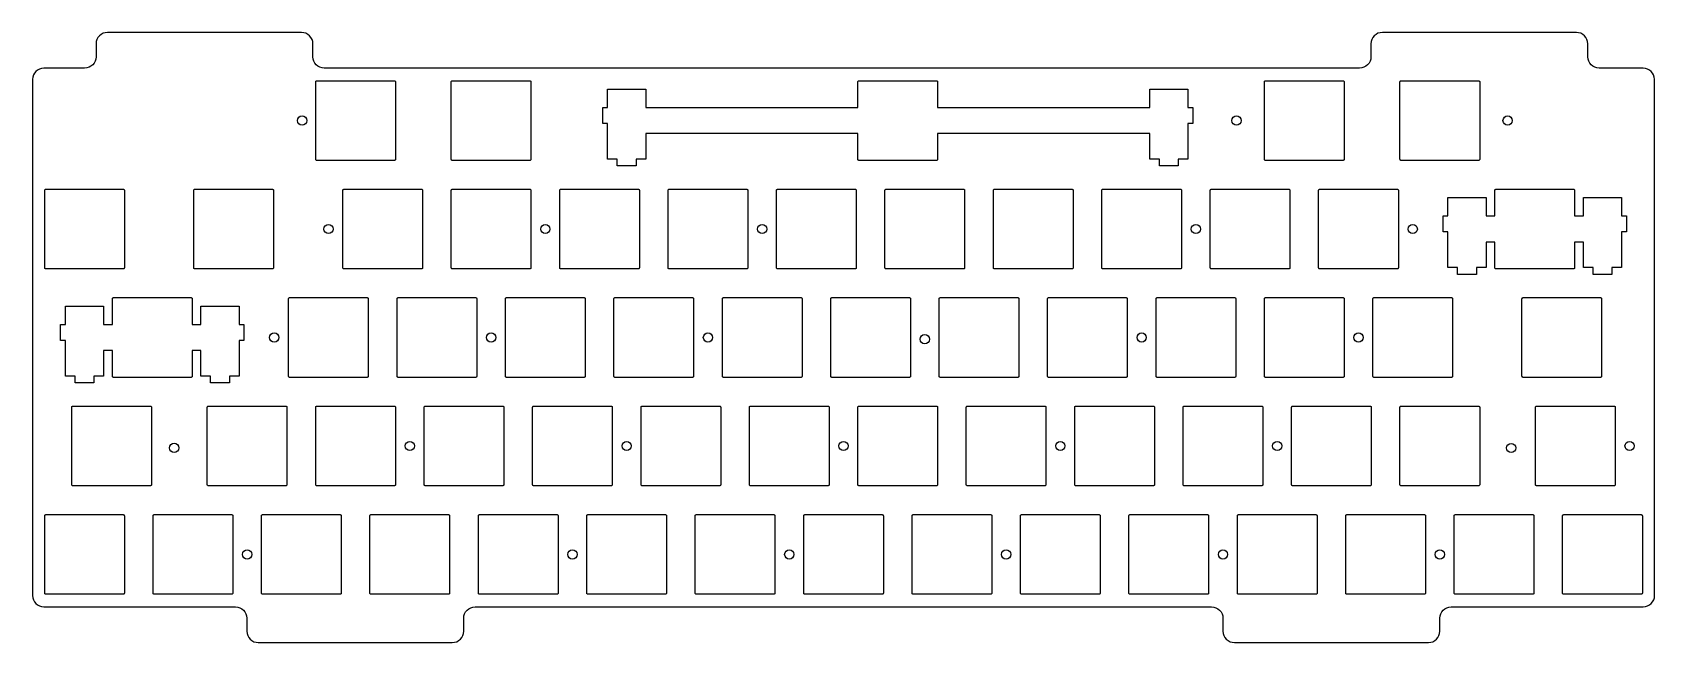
# Model space of a CAD drawing. Header units: millimetres. Extents: x -357 to -72, y 98 to 205.
import ezdxf

# ---------------------------------------------------------------- set-up
doc = ezdxf.new("R2010")
doc.units = ezdxf.units.MM

msp = doc.modelspace()

# ---------------------------------------------------------------- linework, layer by layer
msp.add_lwpolyline([(-356.81, 196.55), (-356.81, 105.91, 0.414207), (-354.81, 103.91), (-321.14, 103.91, -0.414214), (-319.14, 101.91), (-319.14, 99.64, 0.414214), (-317.14, 97.64), (-283.04, 97.64, 0.414214), (-281.04, 99.64), (-281.04, 101.91, -0.414214), (-279.04, 103.91), (-149.64, 103.91, -0.414214), (-147.64, 101.91), (-147.64, 99.64, 0.414214), (-145.64, 97.64), (-111.54, 97.64, 0.414214), (-109.54, 99.64), (-109.54, 101.91, -0.414214), (-107.54, 103.91), (-73.81, 103.91, 0.41412), (-71.81, 105.91), (-71.81, 196.55, 0.40793), (-73.81, 198.51), (-81.54, 198.51, -0.414214), (-83.54, 200.51), (-83.54, 202.78, 0.414214), (-85.54, 204.78), (-119.64, 204.78, 0.414214), (-121.64, 202.78), (-121.64, 200.51, -0.414214), (-123.64, 198.51), (-305.54, 198.51, -0.414214), (-307.54, 200.51), (-307.54, 202.78, 0.414214), (-309.54, 204.78), (-343.64, 204.78, 0.414214), (-345.64, 202.78), (-345.64, 200.51, -0.414214), (-347.64, 198.51), (-354.81, 198.51, 0.408044)], format="xyb", close=True)
for points in [[(-306.84, 196.31), (-293.24, 196.31), (-293.2, 196.31), (-293.16, 196.29), (-293.13, 196.28), (-293.1, 196.25), (-293.07, 196.22), (-293.05, 196.19), (-293.04, 196.15), (-293.04, 196.11), (-293.04, 182.51), (-293.04, 182.47), (-293.05, 182.43), (-293.07, 182.4), (-293.1, 182.37), (-293.13, 182.34), (-293.16, 182.32), (-293.2, 182.31), (-293.24, 182.31), (-306.84, 182.31), (-306.88, 182.31), (-306.91, 182.32), (-306.95, 182.34), (-306.98, 182.37), (-307, 182.4), (-307.02, 182.43), (-307.03, 182.47), (-307.04, 182.51), (-307.04, 196.11), (-307.03, 196.15), (-307.02, 196.19), (-307, 196.22), (-306.98, 196.25), (-306.95, 196.28), (-306.91, 196.29), (-306.88, 196.31)], [(-283.03, 196.31), (-269.43, 196.31), (-269.39, 196.31), (-269.35, 196.29), (-269.31, 196.28), (-269.28, 196.25), (-269.26, 196.22), (-269.24, 196.19), (-269.23, 196.15), (-269.23, 196.11), (-269.23, 182.51), (-269.23, 182.47), (-269.24, 182.43), (-269.26, 182.4), (-269.28, 182.37), (-269.31, 182.34), (-269.35, 182.32), (-269.39, 182.31), (-269.43, 182.31), (-283.03, 182.31), (-283.06, 182.31), (-283.1, 182.32), (-283.14, 182.34), (-283.17, 182.37), (-283.19, 182.4), (-283.21, 182.43), (-283.22, 182.47), (-283.23, 182.51), (-283.23, 196.11), (-283.22, 196.15), (-283.21, 196.19), (-283.19, 196.22), (-283.17, 196.25), (-283.14, 196.28), (-283.1, 196.29), (-283.06, 196.31)], [(-153.81, 188.81), (-153.81, 182.54), (-155.51, 182.54), (-155.51, 181.34), (-158.81, 181.34), (-158.81, 182.54), (-160.51, 182.54), (-160.51, 187.01), (-197.79, 187.01), (-197.79, 182.51), (-197.79, 182.47), (-197.8, 182.43), (-197.82, 182.4), (-197.85, 182.37), (-197.88, 182.34), (-197.91, 182.32), (-197.95, 182.31), (-197.99, 182.31), (-211.59, 182.31), (-211.63, 182.31), (-211.66, 182.32), (-211.7, 182.34), (-211.73, 182.37), (-211.75, 182.4), (-211.77, 182.43), (-211.78, 182.47), (-211.79, 182.51), (-211.79, 187.01), (-249.06, 187.01), (-249.06, 182.54), (-250.76, 182.54), (-250.76, 181.34), (-254.06, 181.34), (-254.06, 182.54), (-255.76, 182.54), (-255.76, 188.81), (-256.61, 188.81), (-256.61, 191.61), (-255.76, 191.61), (-255.76, 194.84), (-249.06, 194.84), (-249.06, 191.61), (-211.79, 191.61), (-211.79, 196.11), (-211.78, 196.15), (-211.77, 196.19), (-211.75, 196.22), (-211.73, 196.25), (-211.7, 196.28), (-211.66, 196.29), (-211.63, 196.31), (-211.59, 196.31), (-197.99, 196.31), (-197.95, 196.31), (-197.91, 196.29), (-197.88, 196.28), (-197.85, 196.25), (-197.82, 196.22), (-197.8, 196.19), (-197.79, 196.15), (-197.79, 196.11), (-197.79, 191.61), (-160.51, 191.61), (-160.51, 194.84), (-153.81, 194.84), (-153.81, 191.61), (-152.96, 191.61), (-152.96, 188.81)], [(-140.15, 196.31), (-126.55, 196.31), (-126.51, 196.31), (-126.47, 196.29), (-126.44, 196.28), (-126.41, 196.25), (-126.38, 196.22), (-126.37, 196.19), (-126.35, 196.15), (-126.35, 196.11), (-126.35, 182.51), (-126.35, 182.47), (-126.37, 182.43), (-126.38, 182.4), (-126.41, 182.37), (-126.44, 182.34), (-126.47, 182.32), (-126.51, 182.31), (-126.55, 182.31), (-140.15, 182.31), (-140.19, 182.31), (-140.23, 182.32), (-140.26, 182.34), (-140.29, 182.37), (-140.32, 182.4), (-140.33, 182.43), (-140.35, 182.47), (-140.35, 182.51), (-140.35, 196.11), (-140.35, 196.15), (-140.33, 196.19), (-140.32, 196.22), (-140.29, 196.25), (-140.26, 196.28), (-140.23, 196.29), (-140.19, 196.31)], [(-116.34, 196.31), (-102.74, 196.31), (-102.7, 196.31), (-102.66, 196.29), (-102.63, 196.28), (-102.6, 196.25), (-102.57, 196.22), (-102.55, 196.19), (-102.54, 196.15), (-102.54, 196.11), (-102.54, 182.51), (-102.54, 182.47), (-102.55, 182.43), (-102.57, 182.4), (-102.6, 182.37), (-102.63, 182.34), (-102.66, 182.32), (-102.7, 182.31), (-102.74, 182.31), (-116.34, 182.31), (-116.38, 182.31), (-116.41, 182.32), (-116.45, 182.34), (-116.48, 182.37), (-116.5, 182.4), (-116.52, 182.43), (-116.53, 182.47), (-116.54, 182.51), (-116.54, 196.11), (-116.53, 196.15), (-116.52, 196.19), (-116.5, 196.22), (-116.48, 196.25), (-116.45, 196.28), (-116.41, 196.29), (-116.38, 196.31)], [(-354.46, 177.26), (-340.86, 177.26), (-340.82, 177.26), (-340.79, 177.24), (-340.75, 177.23), (-340.72, 177.2), (-340.7, 177.17), (-340.68, 177.14), (-340.67, 177.1), (-340.66, 177.06), (-340.66, 163.46), (-340.67, 163.42), (-340.68, 163.38), (-340.7, 163.35), (-340.72, 163.32), (-340.75, 163.29), (-340.79, 163.27), (-340.82, 163.26), (-340.86, 163.26), (-354.46, 163.26), (-354.5, 163.26), (-354.54, 163.27), (-354.57, 163.29), (-354.6, 163.32), (-354.63, 163.35), (-354.65, 163.38), (-354.66, 163.42), (-354.66, 163.46), (-354.66, 177.06), (-354.66, 177.1), (-354.65, 177.14), (-354.63, 177.17), (-354.6, 177.2), (-354.57, 177.23), (-354.54, 177.24), (-354.5, 177.26)], [(-328.27, 177.26), (-314.67, 177.26), (-314.63, 177.26), (-314.59, 177.24), (-314.56, 177.23), (-314.53, 177.2), (-314.5, 177.17), (-314.48, 177.14), (-314.47, 177.1), (-314.47, 177.06), (-314.47, 163.46), (-314.47, 163.42), (-314.48, 163.38), (-314.5, 163.35), (-314.53, 163.32), (-314.56, 163.29), (-314.59, 163.27), (-314.63, 163.26), (-314.67, 163.26), (-328.27, 163.26), (-328.31, 163.26), (-328.35, 163.27), (-328.38, 163.29), (-328.41, 163.32), (-328.44, 163.35), (-328.45, 163.38), (-328.47, 163.42), (-328.47, 163.46), (-328.47, 177.06), (-328.47, 177.1), (-328.45, 177.14), (-328.44, 177.17), (-328.41, 177.2), (-328.38, 177.23), (-328.35, 177.24), (-328.31, 177.26)], [(-302.08, 177.26), (-288.48, 177.26), (-288.44, 177.26), (-288.4, 177.24), (-288.36, 177.23), (-288.33, 177.2), (-288.31, 177.17), (-288.29, 177.14), (-288.28, 177.1), (-288.28, 177.06), (-288.28, 163.46), (-288.28, 163.42), (-288.29, 163.38), (-288.31, 163.35), (-288.33, 163.32), (-288.36, 163.29), (-288.4, 163.27), (-288.44, 163.26), (-288.48, 163.26), (-302.08, 163.26), (-302.11, 163.26), (-302.15, 163.27), (-302.19, 163.29), (-302.22, 163.32), (-302.24, 163.35), (-302.26, 163.38), (-302.27, 163.42), (-302.28, 163.46), (-302.28, 177.06), (-302.27, 177.1), (-302.26, 177.14), (-302.24, 177.17), (-302.22, 177.2), (-302.19, 177.23), (-302.15, 177.24), (-302.11, 177.26)], [(-283.03, 177.26), (-269.43, 177.26), (-269.39, 177.26), (-269.35, 177.24), (-269.31, 177.23), (-269.28, 177.2), (-269.26, 177.17), (-269.24, 177.14), (-269.23, 177.1), (-269.23, 177.06), (-269.23, 163.46), (-269.23, 163.42), (-269.24, 163.38), (-269.26, 163.35), (-269.28, 163.32), (-269.31, 163.29), (-269.35, 163.27), (-269.39, 163.26), (-269.43, 163.26), (-283.03, 163.26), (-283.06, 163.26), (-283.1, 163.27), (-283.14, 163.29), (-283.17, 163.32), (-283.19, 163.35), (-283.21, 163.38), (-283.22, 163.42), (-283.23, 163.46), (-283.23, 177.06), (-283.22, 177.1), (-283.21, 177.14), (-283.19, 177.17), (-283.17, 177.2), (-283.14, 177.23), (-283.1, 177.24), (-283.06, 177.26)], [(-263.98, 177.26), (-250.38, 177.26), (-250.34, 177.26), (-250.3, 177.24), (-250.26, 177.23), (-250.23, 177.2), (-250.21, 177.17), (-250.19, 177.14), (-250.18, 177.1), (-250.18, 177.06), (-250.18, 163.46), (-250.18, 163.42), (-250.19, 163.38), (-250.21, 163.35), (-250.23, 163.32), (-250.26, 163.29), (-250.3, 163.27), (-250.34, 163.26), (-250.38, 163.26), (-263.98, 163.26), (-264.01, 163.26), (-264.05, 163.27), (-264.09, 163.29), (-264.12, 163.32), (-264.14, 163.35), (-264.16, 163.38), (-264.17, 163.42), (-264.18, 163.46), (-264.18, 177.06), (-264.17, 177.1), (-264.16, 177.14), (-264.14, 177.17), (-264.12, 177.2), (-264.09, 177.23), (-264.05, 177.24), (-264.01, 177.26)], [(-244.93, 177.26), (-231.33, 177.26), (-231.29, 177.26), (-231.25, 177.24), (-231.21, 177.23), (-231.18, 177.2), (-231.16, 177.17), (-231.14, 177.14), (-231.13, 177.1), (-231.13, 177.06), (-231.13, 163.46), (-231.13, 163.42), (-231.14, 163.38), (-231.16, 163.35), (-231.18, 163.32), (-231.21, 163.29), (-231.25, 163.27), (-231.29, 163.26), (-231.33, 163.26), (-244.93, 163.26), (-244.96, 163.26), (-245, 163.27), (-245.04, 163.29), (-245.07, 163.32), (-245.09, 163.35), (-245.11, 163.38), (-245.12, 163.42), (-245.13, 163.46), (-245.13, 177.06), (-245.12, 177.1), (-245.11, 177.14), (-245.09, 177.17), (-245.07, 177.2), (-245.04, 177.23), (-245, 177.24), (-244.96, 177.26)], [(-225.88, 177.26), (-212.28, 177.26), (-212.24, 177.26), (-212.2, 177.24), (-212.16, 177.23), (-212.13, 177.2), (-212.11, 177.17), (-212.09, 177.14), (-212.08, 177.1), (-212.08, 177.06), (-212.08, 163.46), (-212.08, 163.42), (-212.09, 163.38), (-212.11, 163.35), (-212.13, 163.32), (-212.16, 163.29), (-212.2, 163.27), (-212.24, 163.26), (-212.28, 163.26), (-225.88, 163.26), (-225.91, 163.26), (-225.95, 163.27), (-225.99, 163.29), (-226.02, 163.32), (-226.04, 163.35), (-226.06, 163.38), (-226.07, 163.42), (-226.08, 163.46), (-226.08, 177.06), (-226.07, 177.1), (-226.06, 177.14), (-226.04, 177.17), (-226.02, 177.2), (-225.99, 177.23), (-225.95, 177.24), (-225.91, 177.26)], [(-206.83, 177.26), (-193.23, 177.26), (-193.19, 177.26), (-193.15, 177.24), (-193.11, 177.23), (-193.08, 177.2), (-193.06, 177.17), (-193.04, 177.14), (-193.03, 177.1), (-193.03, 177.06), (-193.03, 163.46), (-193.03, 163.42), (-193.04, 163.38), (-193.06, 163.35), (-193.08, 163.32), (-193.11, 163.29), (-193.15, 163.27), (-193.19, 163.26), (-193.23, 163.26), (-206.83, 163.26), (-206.86, 163.26), (-206.9, 163.27), (-206.94, 163.29), (-206.97, 163.32), (-206.99, 163.35), (-207.01, 163.38), (-207.02, 163.42), (-207.03, 163.46), (-207.03, 177.06), (-207.02, 177.1), (-207.01, 177.14), (-206.99, 177.17), (-206.97, 177.2), (-206.94, 177.23), (-206.9, 177.24), (-206.86, 177.26)], [(-187.78, 177.26), (-174.18, 177.26), (-174.14, 177.26), (-174.1, 177.24), (-174.06, 177.23), (-174.03, 177.2), (-174.01, 177.17), (-173.99, 177.14), (-173.98, 177.1), (-173.98, 177.06), (-173.98, 163.46), (-173.98, 163.42), (-173.99, 163.38), (-174.01, 163.35), (-174.03, 163.32), (-174.06, 163.29), (-174.1, 163.27), (-174.14, 163.26), (-174.18, 163.26), (-187.78, 163.26), (-187.81, 163.26), (-187.85, 163.27), (-187.89, 163.29), (-187.92, 163.32), (-187.94, 163.35), (-187.96, 163.38), (-187.97, 163.42), (-187.98, 163.46), (-187.98, 177.06), (-187.97, 177.1), (-187.96, 177.14), (-187.94, 177.17), (-187.92, 177.2), (-187.89, 177.23), (-187.85, 177.24), (-187.81, 177.26)], [(-168.73, 177.26), (-155.13, 177.26), (-155.09, 177.26), (-155.05, 177.24), (-155.01, 177.23), (-154.98, 177.2), (-154.96, 177.17), (-154.94, 177.14), (-154.93, 177.1), (-154.93, 177.06), (-154.93, 163.46), (-154.93, 163.42), (-154.94, 163.38), (-154.96, 163.35), (-154.98, 163.32), (-155.01, 163.29), (-155.05, 163.27), (-155.09, 163.26), (-155.13, 163.26), (-168.73, 163.26), (-168.76, 163.26), (-168.8, 163.27), (-168.84, 163.29), (-168.87, 163.32), (-168.89, 163.35), (-168.91, 163.38), (-168.92, 163.42), (-168.93, 163.46), (-168.93, 177.06), (-168.92, 177.1), (-168.91, 177.14), (-168.89, 177.17), (-168.87, 177.2), (-168.84, 177.23), (-168.8, 177.24), (-168.76, 177.26)], [(-149.68, 177.26), (-136.08, 177.26), (-136.04, 177.26), (-136, 177.24), (-135.96, 177.23), (-135.93, 177.2), (-135.91, 177.17), (-135.89, 177.14), (-135.88, 177.1), (-135.88, 177.06), (-135.88, 163.46), (-135.88, 163.42), (-135.89, 163.38), (-135.91, 163.35), (-135.93, 163.32), (-135.96, 163.29), (-136, 163.27), (-136.04, 163.26), (-136.08, 163.26), (-149.68, 163.26), (-149.71, 163.26), (-149.75, 163.27), (-149.79, 163.29), (-149.82, 163.32), (-149.84, 163.35), (-149.86, 163.38), (-149.87, 163.42), (-149.88, 163.46), (-149.88, 177.06), (-149.87, 177.1), (-149.86, 177.14), (-149.84, 177.17), (-149.82, 177.2), (-149.79, 177.23), (-149.75, 177.24), (-149.71, 177.26)], [(-130.63, 177.26), (-117.03, 177.26), (-116.99, 177.26), (-116.95, 177.24), (-116.91, 177.23), (-116.88, 177.2), (-116.86, 177.17), (-116.84, 177.14), (-116.83, 177.1), (-116.83, 177.06), (-116.83, 163.46), (-116.83, 163.42), (-116.84, 163.38), (-116.86, 163.35), (-116.88, 163.32), (-116.91, 163.29), (-116.95, 163.27), (-116.99, 163.26), (-117.03, 163.26), (-130.63, 163.26), (-130.66, 163.26), (-130.7, 163.27), (-130.74, 163.29), (-130.77, 163.32), (-130.79, 163.35), (-130.81, 163.38), (-130.82, 163.42), (-130.83, 163.46), (-130.83, 177.06), (-130.82, 177.1), (-130.81, 177.14), (-130.79, 177.17), (-130.77, 177.2), (-130.74, 177.23), (-130.7, 177.24), (-130.66, 177.26)], [(-77.62, 169.76), (-77.62, 163.49), (-79.32, 163.49), (-79.32, 162.29), (-82.62, 162.29), (-82.62, 163.49), (-84.32, 163.49), (-84.32, 167.96), (-85.87, 167.96), (-85.87, 163.46), (-85.87, 163.42), (-85.88, 163.38), (-85.9, 163.35), (-85.93, 163.32), (-85.96, 163.29), (-85.99, 163.27), (-86.03, 163.26), (-86.07, 163.26), (-99.67, 163.26), (-99.71, 163.26), (-99.75, 163.27), (-99.78, 163.29), (-99.81, 163.32), (-99.84, 163.35), (-99.85, 163.38), (-99.87, 163.42), (-99.87, 163.46), (-99.87, 167.96), (-101.42, 167.96), (-101.42, 163.49), (-103.12, 163.49), (-103.12, 162.29), (-106.42, 162.29), (-106.42, 163.49), (-108.12, 163.49), (-108.12, 169.76), (-108.97, 169.76), (-108.97, 172.56), (-108.12, 172.56), (-108.12, 175.79), (-101.42, 175.79), (-101.42, 172.56), (-99.87, 172.56), (-99.87, 177.06), (-99.87, 177.1), (-99.85, 177.14), (-99.84, 177.17), (-99.81, 177.2), (-99.78, 177.23), (-99.75, 177.24), (-99.71, 177.26), (-99.67, 177.26), (-86.07, 177.26), (-86.03, 177.26), (-85.99, 177.24), (-85.96, 177.23), (-85.93, 177.2), (-85.9, 177.17), (-85.88, 177.14), (-85.87, 177.1), (-85.87, 177.06), (-85.87, 172.56), (-84.32, 172.56), (-84.32, 175.79), (-77.62, 175.79), (-77.62, 172.56), (-76.77, 172.56), (-76.77, 169.76)], [(-320.51, 150.71), (-320.51, 144.44), (-322.21, 144.44), (-322.21, 143.24), (-325.51, 143.24), (-325.51, 144.44), (-327.21, 144.44), (-327.21, 148.91), (-328.76, 148.91), (-328.76, 144.41), (-328.76, 144.37), (-328.77, 144.33), (-328.79, 144.3), (-328.82, 144.27), (-328.85, 144.24), (-328.88, 144.22), (-328.92, 144.21), (-328.96, 144.21), (-342.56, 144.21), (-342.6, 144.21), (-342.63, 144.22), (-342.67, 144.24), (-342.7, 144.27), (-342.72, 144.3), (-342.74, 144.33), (-342.75, 144.37), (-342.76, 144.41), (-342.76, 148.91), (-344.31, 148.91), (-344.31, 144.44), (-346.01, 144.44), (-346.01, 143.24), (-349.31, 143.24), (-349.31, 144.44), (-351.01, 144.44), (-351.01, 150.71), (-351.86, 150.71), (-351.86, 153.51), (-351.01, 153.51), (-351.01, 156.74), (-344.31, 156.74), (-344.31, 153.51), (-342.76, 153.51), (-342.76, 158.01), (-342.75, 158.05), (-342.74, 158.09), (-342.72, 158.12), (-342.7, 158.15), (-342.67, 158.18), (-342.63, 158.19), (-342.6, 158.21), (-342.56, 158.21), (-328.96, 158.21), (-328.92, 158.21), (-328.88, 158.19), (-328.85, 158.18), (-328.82, 158.15), (-328.79, 158.12), (-328.77, 158.09), (-328.76, 158.05), (-328.76, 158.01), (-328.76, 153.51), (-327.21, 153.51), (-327.21, 156.74), (-320.51, 156.74), (-320.51, 153.51), (-319.66, 153.51), (-319.66, 150.71)], [(-311.6, 158.21), (-298, 158.21), (-297.96, 158.21), (-297.92, 158.19), (-297.89, 158.18), (-297.86, 158.15), (-297.83, 158.12), (-297.82, 158.09), (-297.8, 158.05), (-297.8, 158.01), (-297.8, 144.41), (-297.8, 144.37), (-297.82, 144.33), (-297.83, 144.3), (-297.86, 144.27), (-297.89, 144.24), (-297.92, 144.22), (-297.96, 144.21), (-298, 144.21), (-311.6, 144.21), (-311.64, 144.21), (-311.68, 144.22), (-311.71, 144.24), (-311.74, 144.27), (-311.77, 144.3), (-311.78, 144.33), (-311.8, 144.37), (-311.8, 144.41), (-311.8, 158.01), (-311.8, 158.05), (-311.78, 158.09), (-311.77, 158.12), (-311.74, 158.15), (-311.71, 158.18), (-311.68, 158.19), (-311.64, 158.21)], [(-292.55, 158.21), (-278.95, 158.21), (-278.91, 158.21), (-278.87, 158.19), (-278.84, 158.18), (-278.81, 158.15), (-278.78, 158.12), (-278.77, 158.09), (-278.75, 158.05), (-278.75, 158.01), (-278.75, 144.41), (-278.75, 144.37), (-278.77, 144.33), (-278.78, 144.3), (-278.81, 144.27), (-278.84, 144.24), (-278.87, 144.22), (-278.91, 144.21), (-278.95, 144.21), (-292.55, 144.21), (-292.59, 144.21), (-292.63, 144.22), (-292.66, 144.24), (-292.69, 144.27), (-292.72, 144.3), (-292.73, 144.33), (-292.75, 144.37), (-292.75, 144.41), (-292.75, 158.01), (-292.75, 158.05), (-292.73, 158.09), (-292.72, 158.12), (-292.69, 158.15), (-292.66, 158.18), (-292.63, 158.19), (-292.59, 158.21)], [(-273.5, 158.21), (-259.9, 158.21), (-259.86, 158.21), (-259.82, 158.19), (-259.79, 158.18), (-259.76, 158.15), (-259.73, 158.12), (-259.72, 158.09), (-259.7, 158.05), (-259.7, 158.01), (-259.7, 144.41), (-259.7, 144.37), (-259.72, 144.33), (-259.73, 144.3), (-259.76, 144.27), (-259.79, 144.24), (-259.82, 144.22), (-259.86, 144.21), (-259.9, 144.21), (-273.5, 144.21), (-273.54, 144.21), (-273.58, 144.22), (-273.61, 144.24), (-273.64, 144.27), (-273.67, 144.3), (-273.68, 144.33), (-273.7, 144.37), (-273.7, 144.41), (-273.7, 158.01), (-273.7, 158.05), (-273.68, 158.09), (-273.67, 158.12), (-273.64, 158.15), (-273.61, 158.18), (-273.58, 158.19), (-273.54, 158.21)], [(-254.45, 158.21), (-240.85, 158.21), (-240.81, 158.21), (-240.77, 158.19), (-240.74, 158.18), (-240.71, 158.15), (-240.68, 158.12), (-240.67, 158.09), (-240.65, 158.05), (-240.65, 158.01), (-240.65, 144.41), (-240.65, 144.37), (-240.67, 144.33), (-240.68, 144.3), (-240.71, 144.27), (-240.74, 144.24), (-240.77, 144.22), (-240.81, 144.21), (-240.85, 144.21), (-254.45, 144.21), (-254.49, 144.21), (-254.53, 144.22), (-254.56, 144.24), (-254.59, 144.27), (-254.62, 144.3), (-254.63, 144.33), (-254.65, 144.37), (-254.65, 144.41), (-254.65, 158.01), (-254.65, 158.05), (-254.63, 158.09), (-254.62, 158.12), (-254.59, 158.15), (-254.56, 158.18), (-254.53, 158.19), (-254.49, 158.21)], [(-235.4, 158.21), (-221.8, 158.21), (-221.76, 158.21), (-221.72, 158.19), (-221.69, 158.18), (-221.66, 158.15), (-221.63, 158.12), (-221.62, 158.09), (-221.6, 158.05), (-221.6, 158.01), (-221.6, 144.41), (-221.6, 144.37), (-221.62, 144.33), (-221.63, 144.3), (-221.66, 144.27), (-221.69, 144.24), (-221.72, 144.22), (-221.76, 144.21), (-221.8, 144.21), (-235.4, 144.21), (-235.44, 144.21), (-235.48, 144.22), (-235.51, 144.24), (-235.54, 144.27), (-235.57, 144.3), (-235.58, 144.33), (-235.6, 144.37), (-235.6, 144.41), (-235.6, 158.01), (-235.6, 158.05), (-235.58, 158.09), (-235.57, 158.12), (-235.54, 158.15), (-235.51, 158.18), (-235.48, 158.19), (-235.44, 158.21)], [(-216.35, 158.21), (-202.75, 158.21), (-202.71, 158.21), (-202.67, 158.19), (-202.64, 158.18), (-202.61, 158.15), (-202.58, 158.12), (-202.57, 158.09), (-202.55, 158.05), (-202.55, 158.01), (-202.55, 144.41), (-202.55, 144.37), (-202.57, 144.33), (-202.58, 144.3), (-202.61, 144.27), (-202.64, 144.24), (-202.67, 144.22), (-202.71, 144.21), (-202.75, 144.21), (-216.35, 144.21), (-216.39, 144.21), (-216.43, 144.22), (-216.46, 144.24), (-216.49, 144.27), (-216.52, 144.3), (-216.53, 144.33), (-216.55, 144.37), (-216.55, 144.41), (-216.55, 158.01), (-216.55, 158.05), (-216.53, 158.09), (-216.52, 158.12), (-216.49, 158.15), (-216.46, 158.18), (-216.43, 158.19), (-216.39, 158.21)], [(-197.3, 158.21), (-183.7, 158.21), (-183.66, 158.21), (-183.62, 158.19), (-183.59, 158.18), (-183.56, 158.15), (-183.53, 158.12), (-183.52, 158.09), (-183.5, 158.05), (-183.5, 158.01), (-183.5, 144.41), (-183.5, 144.37), (-183.52, 144.33), (-183.53, 144.3), (-183.56, 144.27), (-183.59, 144.24), (-183.62, 144.22), (-183.66, 144.21), (-183.7, 144.21), (-197.3, 144.21), (-197.34, 144.21), (-197.38, 144.22), (-197.41, 144.24), (-197.44, 144.27), (-197.47, 144.3), (-197.48, 144.33), (-197.5, 144.37), (-197.5, 144.41), (-197.5, 158.01), (-197.5, 158.05), (-197.48, 158.09), (-197.47, 158.12), (-197.44, 158.15), (-197.41, 158.18), (-197.38, 158.19), (-197.34, 158.21)], [(-178.25, 158.21), (-164.65, 158.21), (-164.61, 158.21), (-164.57, 158.19), (-164.54, 158.18), (-164.51, 158.15), (-164.48, 158.12), (-164.47, 158.09), (-164.45, 158.05), (-164.45, 158.01), (-164.45, 144.41), (-164.45, 144.37), (-164.47, 144.33), (-164.48, 144.3), (-164.51, 144.27), (-164.54, 144.24), (-164.57, 144.22), (-164.61, 144.21), (-164.65, 144.21), (-178.25, 144.21), (-178.29, 144.21), (-178.33, 144.22), (-178.36, 144.24), (-178.39, 144.27), (-178.42, 144.3), (-178.43, 144.33), (-178.45, 144.37), (-178.45, 144.41), (-178.45, 158.01), (-178.45, 158.05), (-178.43, 158.09), (-178.42, 158.12), (-178.39, 158.15), (-178.36, 158.18), (-178.33, 158.19), (-178.29, 158.21)], [(-159.2, 158.21), (-145.6, 158.21), (-145.56, 158.21), (-145.52, 158.19), (-145.49, 158.18), (-145.46, 158.15), (-145.43, 158.12), (-145.42, 158.09), (-145.4, 158.05), (-145.4, 158.01), (-145.4, 144.41), (-145.4, 144.37), (-145.42, 144.33), (-145.43, 144.3), (-145.46, 144.27), (-145.49, 144.24), (-145.52, 144.22), (-145.56, 144.21), (-145.6, 144.21), (-159.2, 144.21), (-159.24, 144.21), (-159.28, 144.22), (-159.31, 144.24), (-159.34, 144.27), (-159.37, 144.3), (-159.38, 144.33), (-159.4, 144.37), (-159.4, 144.41), (-159.4, 158.01), (-159.4, 158.05), (-159.38, 158.09), (-159.37, 158.12), (-159.34, 158.15), (-159.31, 158.18), (-159.28, 158.19), (-159.24, 158.21)], [(-140.15, 158.21), (-126.55, 158.21), (-126.51, 158.21), (-126.47, 158.19), (-126.44, 158.18), (-126.41, 158.15), (-126.38, 158.12), (-126.37, 158.09), (-126.35, 158.05), (-126.35, 158.01), (-126.35, 144.41), (-126.35, 144.37), (-126.37, 144.33), (-126.38, 144.3), (-126.41, 144.27), (-126.44, 144.24), (-126.47, 144.22), (-126.51, 144.21), (-126.55, 144.21), (-140.15, 144.21), (-140.19, 144.21), (-140.23, 144.22), (-140.26, 144.24), (-140.29, 144.27), (-140.32, 144.3), (-140.33, 144.33), (-140.35, 144.37), (-140.35, 144.41), (-140.35, 158.01), (-140.35, 158.05), (-140.33, 158.09), (-140.32, 158.12), (-140.29, 158.15), (-140.26, 158.18), (-140.23, 158.19), (-140.19, 158.21)], [(-121.1, 158.21), (-107.5, 158.21), (-107.46, 158.21), (-107.42, 158.19), (-107.39, 158.18), (-107.36, 158.15), (-107.33, 158.12), (-107.32, 158.09), (-107.3, 158.05), (-107.3, 158.01), (-107.3, 144.41), (-107.3, 144.37), (-107.32, 144.33), (-107.33, 144.3), (-107.36, 144.27), (-107.39, 144.24), (-107.42, 144.22), (-107.46, 144.21), (-107.5, 144.21), (-121.1, 144.21), (-121.14, 144.21), (-121.18, 144.22), (-121.21, 144.24), (-121.24, 144.27), (-121.27, 144.3), (-121.28, 144.33), (-121.3, 144.37), (-121.3, 144.41), (-121.3, 158.01), (-121.3, 158.05), (-121.28, 158.09), (-121.27, 158.12), (-121.24, 158.15), (-121.21, 158.18), (-121.18, 158.19), (-121.14, 158.21)], [(-94.91, 158.21), (-81.31, 158.21), (-81.27, 158.21), (-81.23, 158.19), (-81.2, 158.18), (-81.17, 158.15), (-81.14, 158.12), (-81.12, 158.09), (-81.11, 158.05), (-81.11, 158.01), (-81.11, 144.41), (-81.11, 144.37), (-81.12, 144.33), (-81.14, 144.3), (-81.17, 144.27), (-81.2, 144.24), (-81.23, 144.22), (-81.27, 144.21), (-81.31, 144.21), (-94.91, 144.21), (-94.95, 144.21), (-94.98, 144.22), (-95.02, 144.24), (-95.05, 144.27), (-95.07, 144.3), (-95.09, 144.33), (-95.1, 144.37), (-95.11, 144.41), (-95.11, 158.01), (-95.1, 158.05), (-95.09, 158.09), (-95.07, 158.12), (-95.05, 158.15), (-95.02, 158.18), (-94.98, 158.19), (-94.95, 158.21)], [(-349.7, 139.16), (-336.1, 139.16), (-336.06, 139.16), (-336.02, 139.14), (-335.99, 139.13), (-335.96, 139.1), (-335.93, 139.07), (-335.92, 139.04), (-335.9, 139), (-335.9, 138.96), (-335.9, 125.36), (-335.9, 125.32), (-335.92, 125.28), (-335.93, 125.25), (-335.96, 125.22), (-335.99, 125.19), (-336.02, 125.17), (-336.06, 125.16), (-336.1, 125.16), (-349.7, 125.16), (-349.74, 125.16), (-349.78, 125.17), (-349.81, 125.19), (-349.84, 125.22), (-349.87, 125.25), (-349.88, 125.28), (-349.9, 125.32), (-349.9, 125.36), (-349.9, 138.96), (-349.9, 139), (-349.88, 139.04), (-349.87, 139.07), (-349.84, 139.1), (-349.81, 139.13), (-349.78, 139.14), (-349.74, 139.16)], [(-325.89, 139.16), (-312.29, 139.16), (-312.25, 139.16), (-312.21, 139.14), (-312.18, 139.13), (-312.15, 139.1), (-312.12, 139.07), (-312.1, 139.04), (-312.09, 139), (-312.09, 138.96), (-312.09, 125.36), (-312.09, 125.32), (-312.1, 125.28), (-312.12, 125.25), (-312.15, 125.22), (-312.18, 125.19), (-312.21, 125.17), (-312.25, 125.16), (-312.29, 125.16), (-325.89, 125.16), (-325.93, 125.16), (-325.96, 125.17), (-326, 125.19), (-326.03, 125.22), (-326.05, 125.25), (-326.07, 125.28), (-326.08, 125.32), (-326.09, 125.36), (-326.09, 138.96), (-326.08, 139), (-326.07, 139.04), (-326.05, 139.07), (-326.03, 139.1), (-326, 139.13), (-325.96, 139.14), (-325.93, 139.16)], [(-306.84, 139.16), (-293.24, 139.16), (-293.2, 139.16), (-293.16, 139.14), (-293.13, 139.13), (-293.1, 139.1), (-293.07, 139.07), (-293.05, 139.04), (-293.04, 139), (-293.04, 138.96), (-293.04, 125.36), (-293.04, 125.32), (-293.05, 125.28), (-293.07, 125.25), (-293.1, 125.22), (-293.13, 125.19), (-293.16, 125.17), (-293.2, 125.16), (-293.24, 125.16), (-306.84, 125.16), (-306.88, 125.16), (-306.91, 125.17), (-306.95, 125.19), (-306.98, 125.22), (-307, 125.25), (-307.02, 125.28), (-307.03, 125.32), (-307.04, 125.36), (-307.04, 138.96), (-307.03, 139), (-307.02, 139.04), (-307, 139.07), (-306.98, 139.1), (-306.95, 139.13), (-306.91, 139.14), (-306.88, 139.16)], [(-287.79, 139.16), (-274.19, 139.16), (-274.15, 139.16), (-274.11, 139.14), (-274.08, 139.13), (-274.05, 139.1), (-274.02, 139.07), (-274, 139.04), (-273.99, 139), (-273.99, 138.96), (-273.99, 125.36), (-273.99, 125.32), (-274, 125.28), (-274.02, 125.25), (-274.05, 125.22), (-274.08, 125.19), (-274.11, 125.17), (-274.15, 125.16), (-274.19, 125.16), (-287.79, 125.16), (-287.83, 125.16), (-287.86, 125.17), (-287.9, 125.19), (-287.93, 125.22), (-287.95, 125.25), (-287.97, 125.28), (-287.98, 125.32), (-287.99, 125.36), (-287.99, 138.96), (-287.98, 139), (-287.97, 139.04), (-287.95, 139.07), (-287.93, 139.1), (-287.9, 139.13), (-287.86, 139.14), (-287.83, 139.16)], [(-268.74, 139.16), (-255.14, 139.16), (-255.1, 139.16), (-255.06, 139.14), (-255.03, 139.13), (-255, 139.1), (-254.97, 139.07), (-254.95, 139.04), (-254.94, 139), (-254.94, 138.96), (-254.94, 125.36), (-254.94, 125.32), (-254.95, 125.28), (-254.97, 125.25), (-255, 125.22), (-255.03, 125.19), (-255.06, 125.17), (-255.1, 125.16), (-255.14, 125.16), (-268.74, 125.16), (-268.78, 125.16), (-268.81, 125.17), (-268.85, 125.19), (-268.88, 125.22), (-268.9, 125.25), (-268.92, 125.28), (-268.93, 125.32), (-268.94, 125.36), (-268.94, 138.96), (-268.93, 139), (-268.92, 139.04), (-268.9, 139.07), (-268.88, 139.1), (-268.85, 139.13), (-268.81, 139.14), (-268.78, 139.16)], [(-249.69, 139.16), (-236.09, 139.16), (-236.05, 139.16), (-236.01, 139.14), (-235.98, 139.13), (-235.95, 139.1), (-235.92, 139.07), (-235.9, 139.04), (-235.89, 139), (-235.89, 138.96), (-235.89, 125.36), (-235.89, 125.32), (-235.9, 125.28), (-235.92, 125.25), (-235.95, 125.22), (-235.98, 125.19), (-236.01, 125.17), (-236.05, 125.16), (-236.09, 125.16), (-249.69, 125.16), (-249.73, 125.16), (-249.76, 125.17), (-249.8, 125.19), (-249.83, 125.22), (-249.85, 125.25), (-249.87, 125.28), (-249.88, 125.32), (-249.89, 125.36), (-249.89, 138.96), (-249.88, 139), (-249.87, 139.04), (-249.85, 139.07), (-249.83, 139.1), (-249.8, 139.13), (-249.76, 139.14), (-249.73, 139.16)], [(-230.64, 139.16), (-217.04, 139.16), (-217, 139.16), (-216.96, 139.14), (-216.93, 139.13), (-216.9, 139.1), (-216.87, 139.07), (-216.85, 139.04), (-216.84, 139), (-216.84, 138.96), (-216.84, 125.36), (-216.84, 125.32), (-216.85, 125.28), (-216.87, 125.25), (-216.9, 125.22), (-216.93, 125.19), (-216.96, 125.17), (-217, 125.16), (-217.04, 125.16), (-230.64, 125.16), (-230.68, 125.16), (-230.71, 125.17), (-230.75, 125.19), (-230.78, 125.22), (-230.8, 125.25), (-230.82, 125.28), (-230.83, 125.32), (-230.84, 125.36), (-230.84, 138.96), (-230.83, 139), (-230.82, 139.04), (-230.8, 139.07), (-230.78, 139.1), (-230.75, 139.13), (-230.71, 139.14), (-230.68, 139.16)], [(-211.59, 139.16), (-197.99, 139.16), (-197.95, 139.16), (-197.91, 139.14), (-197.88, 139.13), (-197.85, 139.1), (-197.82, 139.07), (-197.8, 139.04), (-197.79, 139), (-197.79, 138.96), (-197.79, 125.36), (-197.79, 125.32), (-197.8, 125.28), (-197.82, 125.25), (-197.85, 125.22), (-197.88, 125.19), (-197.91, 125.17), (-197.95, 125.16), (-197.99, 125.16), (-211.59, 125.16), (-211.63, 125.16), (-211.66, 125.17), (-211.7, 125.19), (-211.73, 125.22), (-211.75, 125.25), (-211.77, 125.28), (-211.78, 125.32), (-211.79, 125.36), (-211.79, 138.96), (-211.78, 139), (-211.77, 139.04), (-211.75, 139.07), (-211.73, 139.1), (-211.7, 139.13), (-211.66, 139.14), (-211.63, 139.16)], [(-192.54, 139.16), (-178.94, 139.16), (-178.9, 139.16), (-178.86, 139.14), (-178.83, 139.13), (-178.8, 139.1), (-178.77, 139.07), (-178.75, 139.04), (-178.74, 139), (-178.74, 138.96), (-178.74, 125.36), (-178.74, 125.32), (-178.75, 125.28), (-178.77, 125.25), (-178.8, 125.22), (-178.83, 125.19), (-178.86, 125.17), (-178.9, 125.16), (-178.94, 125.16), (-192.54, 125.16), (-192.58, 125.16), (-192.61, 125.17), (-192.65, 125.19), (-192.68, 125.22), (-192.7, 125.25), (-192.72, 125.28), (-192.73, 125.32), (-192.74, 125.36), (-192.74, 138.96), (-192.73, 139), (-192.72, 139.04), (-192.7, 139.07), (-192.68, 139.1), (-192.65, 139.13), (-192.61, 139.14), (-192.58, 139.16)], [(-173.49, 139.16), (-159.89, 139.16), (-159.85, 139.16), (-159.81, 139.14), (-159.78, 139.13), (-159.75, 139.1), (-159.72, 139.07), (-159.7, 139.04), (-159.69, 139), (-159.69, 138.96), (-159.69, 125.36), (-159.69, 125.32), (-159.7, 125.28), (-159.72, 125.25), (-159.75, 125.22), (-159.78, 125.19), (-159.81, 125.17), (-159.85, 125.16), (-159.89, 125.16), (-173.49, 125.16), (-173.53, 125.16), (-173.56, 125.17), (-173.6, 125.19), (-173.63, 125.22), (-173.65, 125.25), (-173.67, 125.28), (-173.68, 125.32), (-173.69, 125.36), (-173.69, 138.96), (-173.68, 139), (-173.67, 139.04), (-173.65, 139.07), (-173.63, 139.1), (-173.6, 139.13), (-173.56, 139.14), (-173.53, 139.16)], [(-154.44, 139.16), (-140.84, 139.16), (-140.8, 139.16), (-140.76, 139.14), (-140.73, 139.13), (-140.7, 139.1), (-140.67, 139.07), (-140.65, 139.04), (-140.64, 139), (-140.64, 138.96), (-140.64, 125.36), (-140.64, 125.32), (-140.65, 125.28), (-140.67, 125.25), (-140.7, 125.22), (-140.73, 125.19), (-140.76, 125.17), (-140.8, 125.16), (-140.84, 125.16), (-154.44, 125.16), (-154.48, 125.16), (-154.51, 125.17), (-154.55, 125.19), (-154.58, 125.22), (-154.6, 125.25), (-154.62, 125.28), (-154.63, 125.32), (-154.64, 125.36), (-154.64, 138.96), (-154.63, 139), (-154.62, 139.04), (-154.6, 139.07), (-154.58, 139.1), (-154.55, 139.13), (-154.51, 139.14), (-154.48, 139.16)], [(-135.39, 139.16), (-121.79, 139.16), (-121.75, 139.16), (-121.71, 139.14), (-121.68, 139.13), (-121.65, 139.1), (-121.62, 139.07), (-121.6, 139.04), (-121.59, 139), (-121.59, 138.96), (-121.59, 125.36), (-121.59, 125.32), (-121.6, 125.28), (-121.62, 125.25), (-121.65, 125.22), (-121.68, 125.19), (-121.71, 125.17), (-121.75, 125.16), (-121.79, 125.16), (-135.39, 125.16), (-135.43, 125.16), (-135.46, 125.17), (-135.5, 125.19), (-135.53, 125.22), (-135.55, 125.25), (-135.57, 125.28), (-135.58, 125.32), (-135.59, 125.36), (-135.59, 138.96), (-135.58, 139), (-135.57, 139.04), (-135.55, 139.07), (-135.53, 139.1), (-135.5, 139.13), (-135.46, 139.14), (-135.43, 139.16)], [(-116.34, 139.16), (-102.74, 139.16), (-102.7, 139.16), (-102.66, 139.14), (-102.63, 139.13), (-102.6, 139.1), (-102.57, 139.07), (-102.55, 139.04), (-102.54, 139), (-102.54, 138.96), (-102.54, 125.36), (-102.54, 125.32), (-102.55, 125.28), (-102.57, 125.25), (-102.6, 125.22), (-102.63, 125.19), (-102.66, 125.17), (-102.7, 125.16), (-102.74, 125.16), (-116.34, 125.16), (-116.38, 125.16), (-116.41, 125.17), (-116.45, 125.19), (-116.48, 125.22), (-116.5, 125.25), (-116.52, 125.28), (-116.53, 125.32), (-116.54, 125.36), (-116.54, 138.96), (-116.53, 139), (-116.52, 139.04), (-116.5, 139.07), (-116.48, 139.1), (-116.45, 139.13), (-116.41, 139.14), (-116.38, 139.16)], [(-92.53, 139.16), (-78.93, 139.16), (-78.89, 139.16), (-78.85, 139.14), (-78.81, 139.13), (-78.78, 139.1), (-78.76, 139.07), (-78.74, 139.04), (-78.73, 139), (-78.73, 138.96), (-78.73, 125.36), (-78.73, 125.32), (-78.74, 125.28), (-78.76, 125.25), (-78.78, 125.22), (-78.81, 125.19), (-78.85, 125.17), (-78.89, 125.16), (-78.93, 125.16), (-92.53, 125.16), (-92.56, 125.16), (-92.6, 125.17), (-92.64, 125.19), (-92.67, 125.22), (-92.69, 125.25), (-92.71, 125.28), (-92.72, 125.32), (-92.73, 125.36), (-92.73, 138.96), (-92.72, 139), (-92.71, 139.04), (-92.69, 139.07), (-92.67, 139.1), (-92.64, 139.13), (-92.6, 139.14), (-92.56, 139.16)], [(-354.46, 120.11), (-340.86, 120.11), (-340.82, 120.11), (-340.79, 120.09), (-340.75, 120.08), (-340.72, 120.05), (-340.7, 120.02), (-340.68, 119.99), (-340.67, 119.95), (-340.66, 119.91), (-340.66, 106.31), (-340.67, 106.27), (-340.68, 106.23), (-340.7, 106.2), (-340.72, 106.17), (-340.75, 106.14), (-340.79, 106.12), (-340.82, 106.11), (-340.86, 106.11), (-354.46, 106.11), (-354.5, 106.11), (-354.54, 106.12), (-354.57, 106.14), (-354.6, 106.17), (-354.63, 106.2), (-354.65, 106.23), (-354.66, 106.27), (-354.66, 106.31), (-354.66, 119.91), (-354.66, 119.95), (-354.65, 119.99), (-354.63, 120.02), (-354.6, 120.05), (-354.57, 120.08), (-354.54, 120.09), (-354.5, 120.11)], [(-335.41, 120.11), (-321.81, 120.11), (-321.77, 120.11), (-321.74, 120.09), (-321.7, 120.08), (-321.67, 120.05), (-321.65, 120.02), (-321.63, 119.99), (-321.62, 119.95), (-321.61, 119.91), (-321.61, 106.31), (-321.62, 106.27), (-321.63, 106.23), (-321.65, 106.2), (-321.67, 106.17), (-321.7, 106.14), (-321.74, 106.12), (-321.77, 106.11), (-321.81, 106.11), (-335.41, 106.11), (-335.45, 106.11), (-335.49, 106.12), (-335.52, 106.14), (-335.55, 106.17), (-335.58, 106.2), (-335.6, 106.23), (-335.61, 106.27), (-335.61, 106.31), (-335.61, 119.91), (-335.61, 119.95), (-335.6, 119.99), (-335.58, 120.02), (-335.55, 120.05), (-335.52, 120.08), (-335.49, 120.09), (-335.45, 120.11)], [(-316.36, 120.11), (-302.76, 120.11), (-302.72, 120.11), (-302.69, 120.09), (-302.65, 120.08), (-302.62, 120.05), (-302.6, 120.02), (-302.58, 119.99), (-302.57, 119.95), (-302.56, 119.91), (-302.56, 106.31), (-302.57, 106.27), (-302.58, 106.23), (-302.6, 106.2), (-302.62, 106.17), (-302.65, 106.14), (-302.69, 106.12), (-302.72, 106.11), (-302.76, 106.11), (-316.36, 106.11), (-316.4, 106.11), (-316.44, 106.12), (-316.47, 106.14), (-316.5, 106.17), (-316.53, 106.2), (-316.55, 106.23), (-316.56, 106.27), (-316.56, 106.31), (-316.56, 119.91), (-316.56, 119.95), (-316.55, 119.99), (-316.53, 120.02), (-316.5, 120.05), (-316.47, 120.08), (-316.44, 120.09), (-316.4, 120.11)], [(-297.31, 120.11), (-283.71, 120.11), (-283.67, 120.11), (-283.64, 120.09), (-283.6, 120.08), (-283.57, 120.05), (-283.55, 120.02), (-283.53, 119.99), (-283.52, 119.95), (-283.51, 119.91), (-283.51, 106.31), (-283.52, 106.27), (-283.53, 106.23), (-283.55, 106.2), (-283.57, 106.17), (-283.6, 106.14), (-283.64, 106.12), (-283.67, 106.11), (-283.71, 106.11), (-297.31, 106.11), (-297.35, 106.11), (-297.39, 106.12), (-297.42, 106.14), (-297.45, 106.17), (-297.48, 106.2), (-297.5, 106.23), (-297.51, 106.27), (-297.51, 106.31), (-297.51, 119.91), (-297.51, 119.95), (-297.5, 119.99), (-297.48, 120.02), (-297.45, 120.05), (-297.42, 120.08), (-297.39, 120.09), (-297.35, 120.11)], [(-278.26, 120.11), (-264.66, 120.11), (-264.62, 120.11), (-264.59, 120.09), (-264.55, 120.08), (-264.52, 120.05), (-264.5, 120.02), (-264.48, 119.99), (-264.47, 119.95), (-264.46, 119.91), (-264.46, 106.31), (-264.47, 106.27), (-264.48, 106.23), (-264.5, 106.2), (-264.52, 106.17), (-264.55, 106.14), (-264.59, 106.12), (-264.62, 106.11), (-264.66, 106.11), (-278.26, 106.11), (-278.3, 106.11), (-278.34, 106.12), (-278.37, 106.14), (-278.4, 106.17), (-278.43, 106.2), (-278.45, 106.23), (-278.46, 106.27), (-278.46, 106.31), (-278.46, 119.91), (-278.46, 119.95), (-278.45, 119.99), (-278.43, 120.02), (-278.4, 120.05), (-278.37, 120.08), (-278.34, 120.09), (-278.3, 120.11)], [(-259.21, 120.11), (-245.61, 120.11), (-245.57, 120.11), (-245.54, 120.09), (-245.5, 120.08), (-245.47, 120.05), (-245.45, 120.02), (-245.43, 119.99), (-245.42, 119.95), (-245.41, 119.91), (-245.41, 106.31), (-245.42, 106.27), (-245.43, 106.23), (-245.45, 106.2), (-245.47, 106.17), (-245.5, 106.14), (-245.54, 106.12), (-245.57, 106.11), (-245.61, 106.11), (-259.21, 106.11), (-259.25, 106.11), (-259.29, 106.12), (-259.32, 106.14), (-259.35, 106.17), (-259.38, 106.2), (-259.4, 106.23), (-259.41, 106.27), (-259.41, 106.31), (-259.41, 119.91), (-259.41, 119.95), (-259.4, 119.99), (-259.38, 120.02), (-259.35, 120.05), (-259.32, 120.08), (-259.29, 120.09), (-259.25, 120.11)], [(-240.16, 120.11), (-226.56, 120.11), (-226.52, 120.11), (-226.49, 120.09), (-226.45, 120.08), (-226.42, 120.05), (-226.4, 120.02), (-226.38, 119.99), (-226.37, 119.95), (-226.36, 119.91), (-226.36, 106.31), (-226.37, 106.27), (-226.38, 106.23), (-226.4, 106.2), (-226.42, 106.17), (-226.45, 106.14), (-226.49, 106.12), (-226.52, 106.11), (-226.56, 106.11), (-240.16, 106.11), (-240.2, 106.11), (-240.24, 106.12), (-240.27, 106.14), (-240.3, 106.17), (-240.33, 106.2), (-240.35, 106.23), (-240.36, 106.27), (-240.36, 106.31), (-240.36, 119.91), (-240.36, 119.95), (-240.35, 119.99), (-240.33, 120.02), (-240.3, 120.05), (-240.27, 120.08), (-240.24, 120.09), (-240.2, 120.11)], [(-221.11, 120.11), (-207.51, 120.11), (-207.47, 120.11), (-207.44, 120.09), (-207.4, 120.08), (-207.37, 120.05), (-207.35, 120.02), (-207.33, 119.99), (-207.32, 119.95), (-207.31, 119.91), (-207.31, 106.31), (-207.32, 106.27), (-207.33, 106.23), (-207.35, 106.2), (-207.37, 106.17), (-207.4, 106.14), (-207.44, 106.12), (-207.47, 106.11), (-207.51, 106.11), (-221.11, 106.11), (-221.15, 106.11), (-221.19, 106.12), (-221.22, 106.14), (-221.25, 106.17), (-221.28, 106.2), (-221.3, 106.23), (-221.31, 106.27), (-221.31, 106.31), (-221.31, 119.91), (-221.31, 119.95), (-221.3, 119.99), (-221.28, 120.02), (-221.25, 120.05), (-221.22, 120.08), (-221.19, 120.09), (-221.15, 120.11)], [(-202.06, 120.11), (-188.46, 120.11), (-188.42, 120.11), (-188.39, 120.09), (-188.35, 120.08), (-188.32, 120.05), (-188.3, 120.02), (-188.28, 119.99), (-188.27, 119.95), (-188.26, 119.91), (-188.26, 106.31), (-188.27, 106.27), (-188.28, 106.23), (-188.3, 106.2), (-188.32, 106.17), (-188.35, 106.14), (-188.39, 106.12), (-188.42, 106.11), (-188.46, 106.11), (-202.06, 106.11), (-202.1, 106.11), (-202.14, 106.12), (-202.17, 106.14), (-202.2, 106.17), (-202.23, 106.2), (-202.25, 106.23), (-202.26, 106.27), (-202.26, 106.31), (-202.26, 119.91), (-202.26, 119.95), (-202.25, 119.99), (-202.23, 120.02), (-202.2, 120.05), (-202.17, 120.08), (-202.14, 120.09), (-202.1, 120.11)], [(-183.01, 120.11), (-169.41, 120.11), (-169.37, 120.11), (-169.34, 120.09), (-169.3, 120.08), (-169.27, 120.05), (-169.25, 120.02), (-169.23, 119.99), (-169.22, 119.95), (-169.21, 119.91), (-169.21, 106.31), (-169.22, 106.27), (-169.23, 106.23), (-169.25, 106.2), (-169.27, 106.17), (-169.3, 106.14), (-169.34, 106.12), (-169.37, 106.11), (-169.41, 106.11), (-183.01, 106.11), (-183.05, 106.11), (-183.09, 106.12), (-183.12, 106.14), (-183.15, 106.17), (-183.18, 106.2), (-183.2, 106.23), (-183.21, 106.27), (-183.21, 106.31), (-183.21, 119.91), (-183.21, 119.95), (-183.2, 119.99), (-183.18, 120.02), (-183.15, 120.05), (-183.12, 120.08), (-183.09, 120.09), (-183.05, 120.11)], [(-163.96, 120.11), (-150.36, 120.11), (-150.32, 120.11), (-150.29, 120.09), (-150.25, 120.08), (-150.22, 120.05), (-150.2, 120.02), (-150.18, 119.99), (-150.17, 119.95), (-150.16, 119.91), (-150.16, 106.31), (-150.17, 106.27), (-150.18, 106.23), (-150.2, 106.2), (-150.22, 106.17), (-150.25, 106.14), (-150.29, 106.12), (-150.32, 106.11), (-150.36, 106.11), (-163.96, 106.11), (-164, 106.11), (-164.04, 106.12), (-164.07, 106.14), (-164.1, 106.17), (-164.13, 106.2), (-164.15, 106.23), (-164.16, 106.27), (-164.16, 106.31), (-164.16, 119.91), (-164.16, 119.95), (-164.15, 119.99), (-164.13, 120.02), (-164.1, 120.05), (-164.07, 120.08), (-164.04, 120.09), (-164, 120.11)], [(-144.91, 120.11), (-131.31, 120.11), (-131.27, 120.11), (-131.24, 120.09), (-131.2, 120.08), (-131.17, 120.05), (-131.15, 120.02), (-131.13, 119.99), (-131.12, 119.95), (-131.11, 119.91), (-131.11, 106.31), (-131.12, 106.27), (-131.13, 106.23), (-131.15, 106.2), (-131.17, 106.17), (-131.2, 106.14), (-131.24, 106.12), (-131.27, 106.11), (-131.31, 106.11), (-144.91, 106.11), (-144.95, 106.11), (-144.99, 106.12), (-145.02, 106.14), (-145.05, 106.17), (-145.08, 106.2), (-145.1, 106.23), (-145.11, 106.27), (-145.11, 106.31), (-145.11, 119.91), (-145.11, 119.95), (-145.1, 119.99), (-145.08, 120.02), (-145.05, 120.05), (-145.02, 120.08), (-144.99, 120.09), (-144.95, 120.11)], [(-125.86, 120.11), (-112.26, 120.11), (-112.22, 120.11), (-112.19, 120.09), (-112.15, 120.08), (-112.12, 120.05), (-112.1, 120.02), (-112.08, 119.99), (-112.07, 119.95), (-112.06, 119.91), (-112.06, 106.31), (-112.07, 106.27), (-112.08, 106.23), (-112.1, 106.2), (-112.12, 106.17), (-112.15, 106.14), (-112.19, 106.12), (-112.22, 106.11), (-112.26, 106.11), (-125.86, 106.11), (-125.9, 106.11), (-125.94, 106.12), (-125.97, 106.14), (-126, 106.17), (-126.03, 106.2), (-126.05, 106.23), (-126.06, 106.27), (-126.06, 106.31), (-126.06, 119.91), (-126.06, 119.95), (-126.05, 119.99), (-126.03, 120.02), (-126, 120.05), (-125.97, 120.08), (-125.94, 120.09), (-125.9, 120.11)], [(-106.81, 120.11), (-93.21, 120.11), (-93.17, 120.11), (-93.14, 120.09), (-93.1, 120.08), (-93.07, 120.05), (-93.05, 120.02), (-93.03, 119.99), (-93.02, 119.95), (-93.01, 119.91), (-93.01, 106.31), (-93.02, 106.27), (-93.03, 106.23), (-93.05, 106.2), (-93.07, 106.17), (-93.1, 106.14), (-93.14, 106.12), (-93.17, 106.11), (-93.21, 106.11), (-106.81, 106.11), (-106.85, 106.11), (-106.89, 106.12), (-106.92, 106.14), (-106.95, 106.17), (-106.98, 106.2), (-107, 106.23), (-107.01, 106.27), (-107.01, 106.31), (-107.01, 119.91), (-107.01, 119.95), (-107, 119.99), (-106.98, 120.02), (-106.95, 120.05), (-106.92, 120.08), (-106.89, 120.09), (-106.85, 120.11)], [(-87.76, 120.11), (-74.16, 120.11), (-74.12, 120.11), (-74.09, 120.09), (-74.05, 120.08), (-74.02, 120.05), (-74, 120.02), (-73.98, 119.99), (-73.97, 119.95), (-73.96, 119.91), (-73.96, 106.31), (-73.97, 106.27), (-73.98, 106.23), (-74, 106.2), (-74.02, 106.17), (-74.05, 106.14), (-74.09, 106.12), (-74.12, 106.11), (-74.16, 106.11), (-87.76, 106.11), (-87.8, 106.11), (-87.84, 106.12), (-87.87, 106.14), (-87.9, 106.17), (-87.93, 106.2), (-87.95, 106.23), (-87.96, 106.27), (-87.96, 106.31), (-87.96, 119.91), (-87.96, 119.95), (-87.95, 119.99), (-87.93, 120.02), (-87.9, 120.05), (-87.87, 120.08), (-87.84, 120.09), (-87.8, 120.11)]]:
    msp.add_lwpolyline(points, close=True)
for centre, radius in [((-309.43, 189.31), 0.812), ((-145.26, 189.31), 0.811), ((-97.63, 189.31), 0.811), ((-304.8, 170.26), 0.811), ((-266.7, 170.26), 0.811), ((-228.6, 170.26), 0.811), ((-152.4, 170.26), 0.811), ((-114.3, 170.26), 0.811), ((-314.33, 151.21), 0.811), ((-276.23, 151.21), 0.811), ((-238.13, 151.21), 0.811), ((-200.03, 150.91), 0.811), ((-161.93, 151.21), 0.811), ((-123.83, 151.21), 0.811), ((-331.91, 131.82), 0.811), ((-290.51, 132.16), 0.811), ((-252.41, 132.16), 0.811), ((-214.31, 132.16), 0.811), ((-176.21, 132.16), 0.811), ((-138.11, 132.16), 0.811), ((-97.01, 131.81), 0.811), ((-76.2, 132.16), 0.811), ((-319.09, 113.11), 0.812), ((-261.94, 113.11), 0.811), ((-223.84, 113.11), 0.811), ((-185.74, 113.11), 0.811), ((-147.64, 113.11), 0.811), ((-109.54, 113.11), 0.811)]:
    msp.add_circle(centre, radius)

doc.saveas('drawing.dxf')
